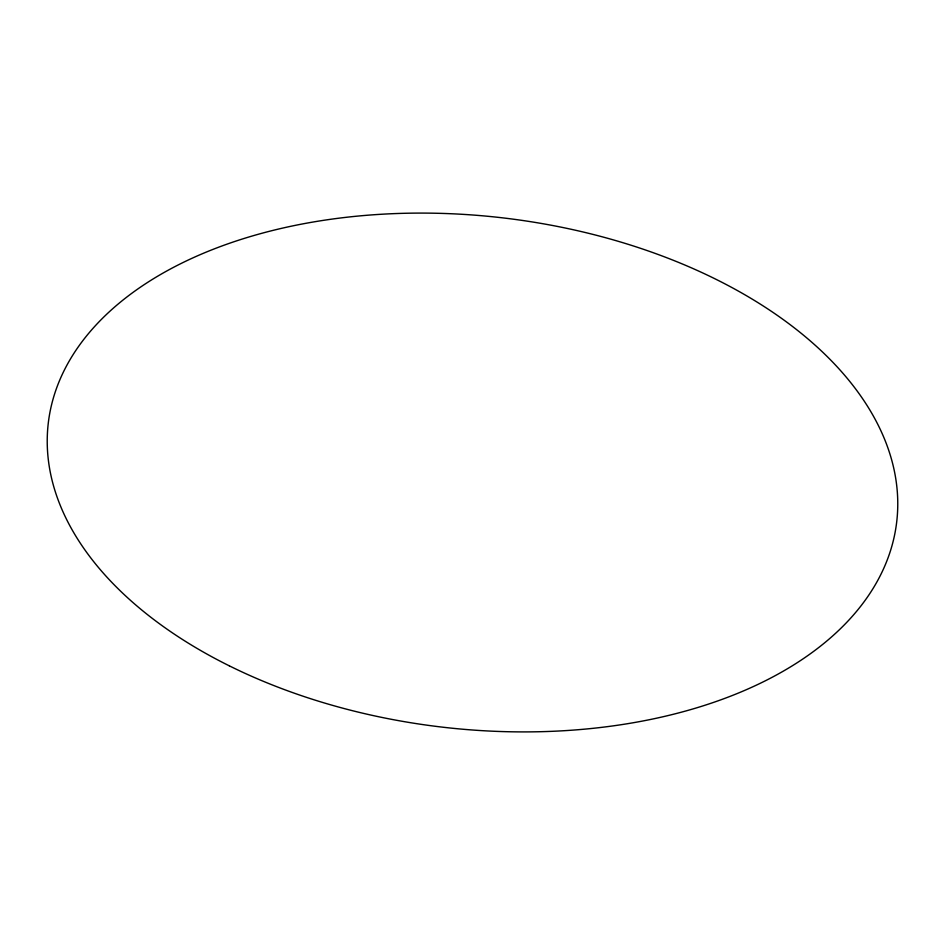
<?xml version="1.0" encoding="UTF-8"?>
<svg xmlns="http://www.w3.org/2000/svg" width="945" height="945" viewBox="0 0 945 945"><rect width="100%" height="100%" fill="white"/><g stroke="black" fill="none" stroke-linecap="round" stroke-linejoin="round"><path stroke-width="1.42" d="M229.351 665.859A427.069 256.414 6.6 0 0 896.226 525.585A427.069 256.414 6.6 0 0 291.934 226.056A427.069 256.414 6.6 0 0 229.351 665.859"/></g></svg>
